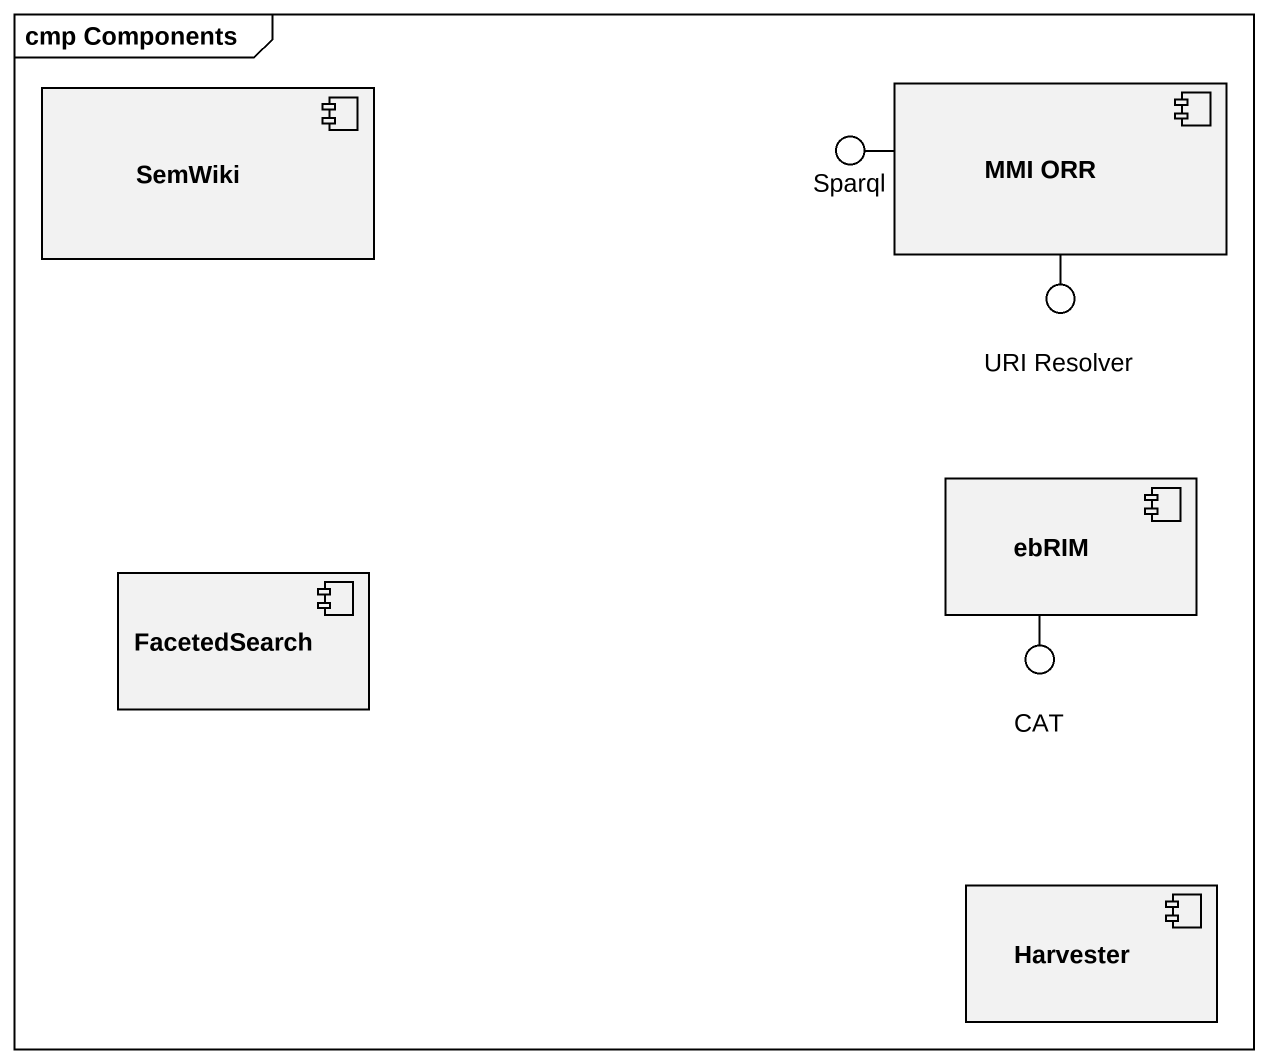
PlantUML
@startuml
mainframe cmp Components
component SemWiki
() Sparql
component "MMI ORR" as MMI_ORR
() "URI Resolver" as URI_Resolver
component FacetedSearch
component ebRIM
() CAT
component Harvester
MMI_ORR -left- Sparql
MMI_ORR -- URI_Resolver
ebRIM -- CAT
@enduml
